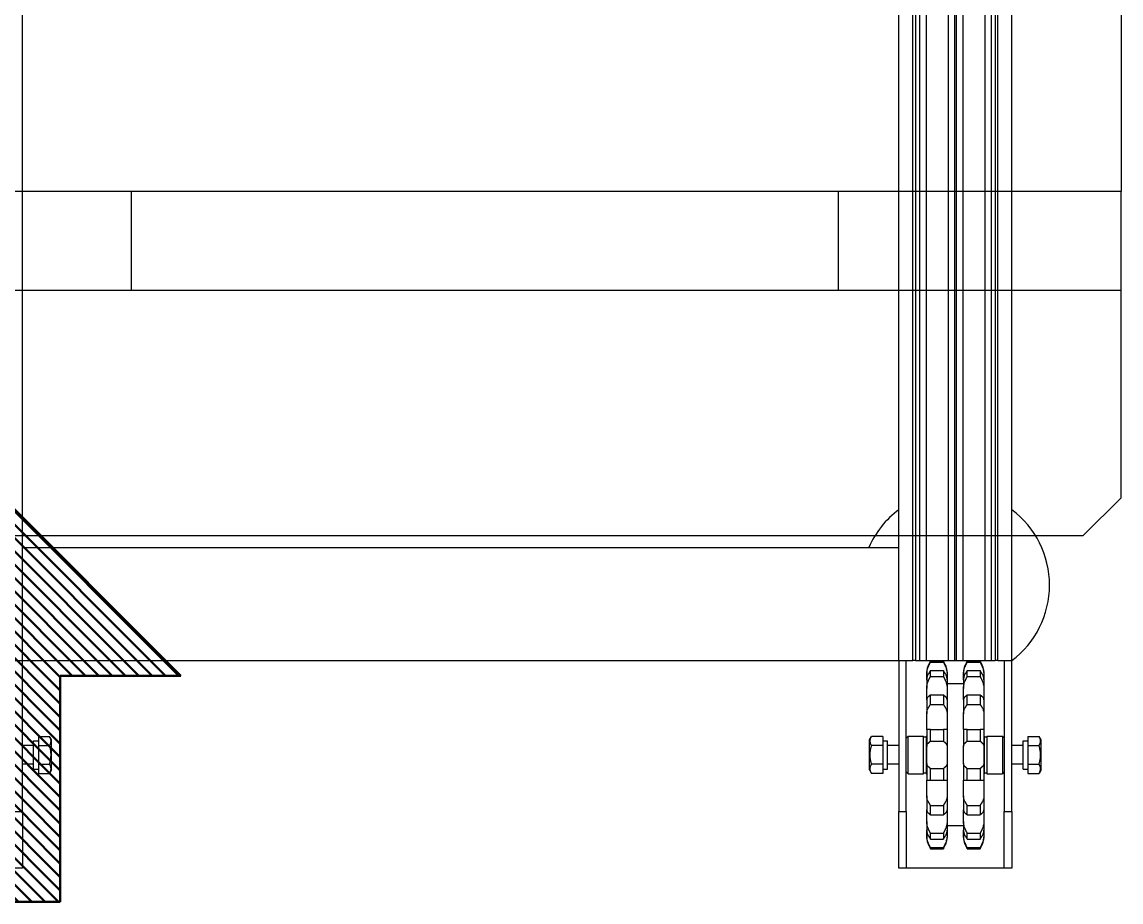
# Model space of a CAD drawing. Header units: millimetres. Extents: x -383313 to -161684, y -117025 to 99224.
# Drawn here: x -342559 to -341976, y -10073 to -9607 of the extents above; entities that cross this region are included whole.
import ezdxf

# ---------------------------------------------------------------- set-up
doc = ezdxf.new("R2010")
doc.units = ezdxf.units.MM
doc.header["$MEASUREMENT"] = 0
doc.layers.add('1', color=7, linetype='Continuous', lineweight=50)
doc.layers.add('PV-F89', color=7, linetype='Continuous')

# ---------------------------------------------------------------- blocks, each defined once
blk = doc.blocks.new('паллета1')
at = {"color": 44}
for p, q in [((517.5, 600), (617.5, 600)), ((617.5, 600), (617.5, -600)), ((670, 600), (617.5, 600)), ((780, 600), (670, 600)), ((670, 600), (670, -600)), ((780, 600), (800, 580)), ((800, -580), (800, 580)), ((617.5, 450), (670, 450)), ((670, 75), (617.5, 75))]:
    blk.add_line(p, q, dxfattribs=at)
blk = doc.blocks.new('*U149')
at = {"layer": 'PV-F89'}
for p, q in [((1647.85, 1413.87), (1647.85, 1417.87)), ((1677.85, 1417.87), (1677.85, 1413.87)), ((1757.85, 1421.37), (1757.85, 1413.87)), ((1677.85, 1413.87), (1647.85, 1413.87)), ((1677.85, 1413.87), (1757.85, 1413.87)), ((1702.85, 1407.87), (1702.85, 1413.87)), ((1712.85, 1407.87), (1712.85, 1413.87)), ((1757.85, 1413.87), (3037.85, 1413.87)), ((1757.85, 1413.87), (1757.85, 948.87)), ((1817.85, 1413.87), (1817.85, 948.87)), ((1702.94, 1405.37), (1698.03, 1405.37)), ((1698.03, 1405.37), (1698.03, 1399.41)), ((1700.35, 1407.87), (1715.35, 1407.87)), ((1700.35, 1407.87), (1700.35, 1405.37)), ((1712.76, 1405.37), (1702.94, 1405.37)), ((1702.94, 1405.37), (1702.94, 1399.41)), ((1717.66, 1405.37), (1712.76, 1405.37)), ((1712.76, 1405.37), (1712.76, 1399.41)), ((1715.35, 1407.87), (1715.35, 1405.37)), ((1717.66, 1405.37), (1717.66, 1399.41)), ((1699.85, 1398.37), (1698.03, 1399.41)), ((1699.85, 1398.37), (1715.85, 1398.37)), ((1715.85, 1398.37), (1717.66, 1399.41)), ((1699.85, 964.37), (1698.03, 963.32)), ((1698.03, 957.37), (1698.03, 963.32)), ((1699.85, 964.37), (1715.85, 964.37)), ((1702.94, 957.37), (1702.94, 963.32)), ((1712.76, 957.37), (1712.76, 963.32)), ((1715.85, 964.37), (1717.66, 963.32)), ((1717.66, 957.37), (1717.66, 963.32)), ((1702.94, 957.37), (1698.03, 957.37)), ((1700.35, 957.37), (1700.35, 954.87)), ((1712.76, 957.37), (1702.94, 957.37)), ((1717.66, 957.37), (1712.76, 957.37)), ((1715.35, 957.37), (1715.35, 954.87)), ((1700.35, 954.87), (1715.35, 954.87)), ((1702.85, 948.87), (1702.85, 954.87)), ((1712.85, 948.87), (1712.85, 954.87)), ((1647.85, 948.87), (1677.85, 948.87)), ((1647.85, 944.87), (1647.85, 948.87)), ((1677.85, 944.87), (1647.85, 944.87)), ((1647.85, 940.87), (1647.85, 944.87)), ((1677.85, 948.87), (1677.85, 944.87)), ((1757.85, 948.87), (1677.85, 948.87)), ((1677.85, 944.87), (1757.85, 944.87)), ((1698.85, 944.87), (1697.85, 943.87)), ((1716.85, 944.87), (1717.85, 943.87)), ((1757.85, 948.87), (3037.85, 948.87)), ((1757.85, 948.87), (1757.85, 941.37)), ((1647.85, 896.87), (1647.85, 940.87)), ((1697.85, 943.87), (1717.85, 943.87)), ((1697.85, 943.87), (1697.85, 935.67)), ((1717.85, 943.87), (1717.85, 935.67)), ((1757.85, 939.92), (1757.85, 941.37)), ((1757.85, 941.37), (3037.85, 941.37)), ((1757.85, 939.92), (1757.85, 937.91)), ((3037.85, 939.92), (1757.85, 939.92)), ((1665.2, 934.02), (1664.23, 934.02)), ((1665.2, 934.02), (1667.12, 934.02)), ((1667.12, 934.02), (1667.99, 934.02)), ((1672.59, 934.02), (1667.99, 934.02)), ((1672.59, 934.02), (1674.44, 934.02)), ((1674.44, 934.02), (1678.64, 934.02)), ((1686.07, 934.02), (1678.64, 934.02)), ((1686.07, 934.02), (1687.54, 934.02)), ((1687.54, 934.02), (1694.3, 934.02)), ((1694.3, 934.02), (1694.34, 934.02)), ((1703.33, 934.02), (1694.34, 934.02)), ((1697.85, 935.67), (1717.85, 935.67)), ((1717.85, 934.37), (1697.85, 934.37)), ((1697.85, 934.37), (1697.85, 934.02)), ((1698.35, 935.67), (1698.35, 934.37)), ((1703.33, 934.02), (1704.15, 934.02)), ((1704.15, 934.02), (1711.55, 934.02)), ((1711.55, 934.02), (1712.37, 934.02)), ((1721.36, 934.02), (1712.37, 934.02)), ((1717.35, 935.67), (1717.35, 934.37)), ((1717.85, 934.37), (1717.85, 934.02)), ((1721.36, 934.02), (1721.4, 934.02)), ((1721.4, 934.02), (1728.16, 934.02)), ((1728.16, 934.02), (1729.62, 934.02)), ((1737.06, 934.02), (1729.62, 934.02)), ((1737.06, 934.02), (1741.26, 934.02)), ((1741.26, 934.02), (1743.11, 934.02)), ((1747.71, 934.02), (1743.11, 934.02)), ((1747.71, 934.02), (1748.58, 934.02)), ((1748.58, 934.02), (1750.5, 934.02)), ((1751.46, 934.02), (1750.5, 934.02)), ((1757.85, 937.91), (1757.85, 934.41)), ((3037.85, 937.91), (1757.85, 937.91)), ((1757.85, 934.41), (1757.85, 922.73)), ((3037.85, 934.41), (1757.85, 934.41)), ((1657.99, 932.02), (1657.99, 925.22)), ((1658.64, 925.22), (1658.64, 932.02)), ((1663.16, 932.02), (1663.16, 925.22)), ((1666.27, 932.02), (1666.27, 925.22)), ((1676.06, 932.02), (1676.06, 925.22)), ((1681.09, 932.02), (1681.09, 925.22)), ((1694.45, 932.02), (1694.45, 925.22)), ((1700.54, 932.02), (1700.54, 925.22)), ((1715.16, 932.02), (1715.16, 925.22)), ((1721.25, 932.02), (1721.25, 925.22)), ((1734.61, 932.02), (1734.61, 925.22)), ((1739.64, 932.02), (1739.64, 925.22)), ((1749.42, 932.02), (1749.42, 925.22)), ((1752.54, 932.02), (1752.54, 925.22)), ((1757.05, 932.02), (1757.05, 925.22)), ((1757.7, 932.02), (1757.7, 925.22)), ((1665.2, 923.22), (1664.23, 923.22)), ((1667.12, 923.22), (1665.2, 923.22)), ((1667.99, 923.22), (1667.12, 923.22)), ((1672.59, 923.22), (1667.99, 923.22)), ((1670.2, 914.52), (1670.2, 923.22)), ((1674.44, 923.22), (1672.59, 923.22)), ((1678.64, 923.22), (1674.44, 923.22)), ((1686.07, 923.22), (1678.64, 923.22)), ((1687.54, 923.22), (1686.07, 923.22)), ((1694.3, 923.22), (1687.54, 923.22)), ((1694.34, 923.22), (1694.3, 923.22)), ((1703.33, 923.22), (1694.34, 923.22)), ((1704.15, 923.22), (1703.33, 923.22)), ((1711.55, 923.22), (1704.15, 923.22)), ((1712.37, 923.22), (1711.55, 923.22)), ((1721.36, 923.22), (1712.37, 923.22)), ((1721.4, 923.22), (1721.36, 923.22)), ((1728.16, 923.22), (1721.4, 923.22)), ((1729.62, 923.22), (1728.16, 923.22)), ((1737.06, 923.22), (1729.62, 923.22)), ((1741.26, 923.22), (1737.06, 923.22)), ((1743.11, 923.22), (1741.26, 923.22)), ((1747.71, 923.22), (1743.11, 923.22)), ((1745.49, 914.52), (1745.49, 923.22)), ((1748.58, 923.22), (1747.71, 923.22)), ((1750.5, 923.22), (1748.58, 923.22)), ((1751.46, 923.22), (1750.5, 923.22)), ((1757.85, 922.73), (1757.85, 919.23)), ((3037.85, 922.73), (1757.85, 922.73)), ((1757.85, 919.23), (1757.85, 918.45)), ((3037.85, 919.23), (1757.85, 919.23)), ((1757.85, 918.45), (1757.85, 914.95)), ((3037.85, 918.45), (1757.85, 918.45)), ((1657.99, 912.52), (1657.99, 905.72)), ((1658.64, 905.72), (1658.64, 912.52)), ((1663.16, 912.52), (1663.16, 905.72)), ((1665.2, 914.52), (1664.23, 914.52)), ((1665.2, 914.52), (1667.12, 914.52)), ((1666.27, 912.52), (1666.27, 905.72)), ((1667.12, 914.52), (1667.99, 914.52)), ((1672.59, 914.52), (1667.99, 914.52)), ((1672.59, 914.52), (1674.44, 914.52)), ((1674.44, 914.52), (1678.64, 914.52)), ((1676.06, 912.52), (1676.06, 905.72)), ((1686.07, 914.52), (1678.64, 914.52)), ((1681.09, 912.52), (1681.09, 905.72)), ((1686.07, 914.52), (1687.54, 914.52)), ((1687.54, 914.52), (1694.3, 914.52)), ((1694.3, 914.52), (1694.34, 914.52)), ((1703.33, 914.52), (1694.34, 914.52)), ((1694.45, 912.52), (1694.45, 905.72)), ((1700.54, 912.52), (1700.54, 905.72)), ((1703.33, 914.52), (1704.15, 914.52)), ((1704.15, 914.52), (1711.55, 914.52)), ((1711.55, 914.52), (1712.37, 914.52)), ((1721.36, 914.52), (1712.37, 914.52)), ((1715.16, 912.52), (1715.16, 905.72)), ((1721.25, 912.52), (1721.25, 905.72)), ((1721.36, 914.52), (1721.4, 914.52)), ((1721.4, 914.52), (1728.16, 914.52)), ((1728.16, 914.52), (1729.62, 914.52)), ((1737.06, 914.52), (1729.62, 914.52)), ((1734.61, 912.52), (1734.61, 905.72)), ((1737.06, 914.52), (1741.26, 914.52)), ((1739.64, 912.52), (1739.64, 905.72)), ((1741.26, 914.52), (1743.11, 914.52)), ((1747.71, 914.52), (1743.11, 914.52)), ((1747.71, 914.52), (1748.58, 914.52)), ((1748.58, 914.52), (1750.5, 914.52)), ((1749.42, 912.52), (1749.42, 905.72)), ((1751.46, 914.52), (1750.5, 914.52)), ((1752.54, 912.52), (1752.54, 905.72)), ((1757.05, 912.52), (1757.05, 905.72)), ((1757.7, 912.52), (1757.7, 905.72)), ((1757.85, 914.95), (1757.85, 903.27)), ((3037.85, 914.95), (1757.85, 914.95)), ((1665.2, 903.72), (1664.23, 903.72)), ((1667.12, 903.72), (1665.2, 903.72)), ((1667.99, 903.72), (1667.12, 903.72)), ((1672.59, 903.72), (1667.99, 903.72)), ((1674.44, 903.72), (1672.59, 903.72)), ((1678.64, 903.72), (1674.44, 903.72)), ((1686.07, 903.72), (1678.64, 903.72)), ((1687.54, 903.72), (1686.07, 903.72)), ((1694.3, 903.72), (1687.54, 903.72)), ((1694.34, 903.72), (1694.3, 903.72)), ((1703.33, 903.72), (1694.34, 903.72)), ((1697.85, 903.72), (1697.85, 903.37)), ((1697.85, 903.37), (1717.85, 903.37)), ((1717.85, 902.07), (1697.85, 902.07)), ((1697.85, 902.07), (1697.85, 893.87)), ((1698.35, 903.37), (1698.35, 902.07)), ((1704.15, 903.72), (1703.33, 903.72)), ((1711.55, 903.72), (1704.15, 903.72)), ((1712.37, 903.72), (1711.55, 903.72)), ((1721.36, 903.72), (1712.37, 903.72)), ((1717.35, 903.37), (1717.35, 902.07)), ((1717.85, 903.72), (1717.85, 903.37)), ((1717.85, 902.07), (1717.85, 893.87)), ((1721.4, 903.72), (1721.36, 903.72)), ((1728.16, 903.72), (1721.4, 903.72)), ((1729.62, 903.72), (1728.16, 903.72)), ((1737.06, 903.72), (1729.62, 903.72)), ((1741.26, 903.72), (1737.06, 903.72)), ((1743.11, 903.72), (1741.26, 903.72)), ((1747.71, 903.72), (1743.11, 903.72)), ((1748.58, 903.72), (1747.71, 903.72)), ((1750.5, 903.72), (1748.58, 903.72)), ((1751.46, 903.72), (1750.5, 903.72)), ((1757.85, 903.27), (1757.85, 899.77)), ((3037.85, 903.27), (1757.85, 903.27)), ((1757.85, 899.77), (1757.85, 897.76)), ((3037.85, 899.77), (1757.85, 899.77)), ((1647.85, 892.87), (1647.85, 896.87)), ((1647.85, 888.87), (1647.85, 892.87)), ((1647.85, 892.87), (1677.85, 892.87)), ((1677.85, 892.87), (1677.85, 888.87)), ((1757.85, 892.87), (1677.85, 892.87)), ((1717.85, 893.87), (1697.85, 893.87)), ((1698.85, 892.87), (1697.85, 893.87)), ((1716.85, 892.87), (1717.85, 893.87)), ((3037.85, 897.76), (1757.85, 897.76)), ((1757.85, 896.37), (1757.85, 897.76)), ((1757.85, 896.37), (1757.85, 888.87)), ((1757.85, 896.37), (3037.85, 896.37)), ((1677.85, 888.87), (1647.85, 888.87)), ((1677.85, 888.87), (1757.85, 888.87)), ((1702.85, 882.87), (1702.85, 888.87)), ((1712.85, 882.87), (1712.85, 888.87)), ((1757.85, 888.87), (3037.85, 888.87)), ((1700.35, 882.87), (1715.35, 882.87)), ((1700.35, 882.87), (1700.35, 880.37)), ((1715.35, 882.87), (1715.35, 880.37)), ((1702.94, 880.37), (1698.03, 880.37)), ((1698.03, 880.37), (1698.03, 874.41)), ((1712.76, 880.37), (1702.94, 880.37)), ((1702.94, 880.37), (1702.94, 874.41)), ((1717.66, 880.37), (1712.76, 880.37)), ((1712.76, 880.37), (1712.76, 874.41)), ((1717.66, 880.37), (1717.66, 874.41)), ((1699.85, 873.37), (1698.03, 874.41)), ((1699.85, 873.37), (1715.85, 873.37)), ((1715.85, 873.37), (1717.66, 874.41))]:
    blk.add_line(p, q, dxfattribs=at)
for centre, radius, start, end in [((1797.85, 918.87), 50, 36.8699, 66.42182), ((1664.23, 924.52), 9.5, 90, 90.64009), ((1751.46, 924.52), 9.5, 89.35991, 90), ((1664.23, 932.72), 9.5, 269.35991, 270), ((1751.46, 932.72), 9.5, 270, 270.64009), ((1664.23, 905.02), 9.5, 90, 90.64009), ((1751.46, 905.02), 9.5, 89.35991, 90), ((1664.23, 913.22), 9.5, 269.35991, 270), ((1751.46, 913.22), 9.5, 270, 270.64009), ((1797.85, 918.87), 50, 216.8699, 323.1301)]:
    blk.add_arc(centre, radius, start, end, dxfattribs=at)
for points, weights in [([(1698.03, 1399.41), (1700.49, 1398), (1702.94, 1399.41)], [1.22364575665, 1.41294441399, 1.22364575665]), ([(1702.94, 1399.41), (1707.85, 1398), (1712.76, 1399.41)], [1.22364575665, 1.41294441399, 1.22364575665]), ([(1712.76, 1399.41), (1715.21, 1398), (1717.66, 1399.41)], [1.22364575665, 1.41294441399, 1.22364575665]), ([(1698.03, 963.32), (1700.49, 964.74), (1702.94, 963.32)], [1.22364575665, 1.41294441399, 1.22364575665]), ([(1702.94, 963.32), (1707.85, 964.74), (1712.76, 963.32)], [1.22364575665, 1.41294441399, 1.22364575665]), ([(1712.76, 963.32), (1715.21, 964.74), (1717.66, 963.32)], [1.22364575665, 1.41294441399, 1.22364575665]), ([(1660.08, 933.05), (1659.06, 932.55), (1657.99, 932.02)], [1, 1.00025461954, 1]), ([(1658.64, 932.02), (1659.76, 932.55), (1660.83, 933.05)], [1, 1.00025461956, 1]), ([(1664.78, 933.05), (1663.99, 932.55), (1663.16, 932.02)], [1, 1.00025461956, 1]), ([(1666.27, 932.02), (1667.35, 932.55), (1668.38, 933.05)], [1, 1.00025461954, 1]), ([(1676.92, 933.05), (1676.5, 932.55), (1676.06, 932.02)], [1, 1.00025461955, 1]), ([(1681.09, 932.02), (1681.94, 932.55), (1682.76, 933.05)], [1, 1.00025461956, 1]), ([(1694.41, 933.05), (1694.43, 932.55), (1694.45, 932.02)], [1, 1.00025461956, 1]), ([(1700.54, 932.02), (1701.01, 932.55), (1701.47, 933.05)], [1, 1.00025461955, 1]), ([(1714.23, 933.05), (1714.69, 932.55), (1715.16, 932.02)], [1, 1.00025461957, 1]), ([(1721.25, 932.02), (1721.27, 932.55), (1721.28, 933.05)], [1, 1.00025461957, 1]), ([(1732.94, 933.05), (1733.76, 932.55), (1734.61, 932.02)], [1, 1.00025461956, 1]), ([(1739.64, 932.02), (1739.2, 932.55), (1738.78, 933.05)], [1, 1.00025461955, 1]), ([(1747.32, 933.05), (1748.35, 932.55), (1749.42, 932.02)], [1, 1.00025461956, 1]), ([(1752.54, 932.02), (1751.71, 932.55), (1750.92, 933.05)], [1, 1.00025461955, 1]), ([(1754.87, 933.05), (1755.94, 932.55), (1757.05, 932.02)], [1, 1.00025461958, 1]), ([(1757.7, 932.02), (1756.64, 932.55), (1755.62, 933.05)], [1, 1.00025461957, 1]), ([(1657.99, 932.02), (1658.32, 932.11), (1658.64, 932.02)], [1, 1.00194841845, 1]), ([(1663.16, 932.02), (1664.72, 932.11), (1666.27, 932.02)], [1, 1.00194841845, 1]), ([(1676.06, 932.02), (1678.58, 932.11), (1681.09, 932.02)], [1, 1.00194841845, 1]), ([(1694.45, 932.02), (1697.49, 932.11), (1700.54, 932.02)], [1, 1.00194841845, 1]), ([(1715.16, 932.02), (1718.2, 932.11), (1721.25, 932.02)], [1, 1.00194841845, 1]), ([(1734.61, 932.02), (1737.12, 932.11), (1739.64, 932.02)], [1, 1.00194841845, 1]), ([(1749.42, 932.02), (1750.98, 932.11), (1752.54, 932.02)], [1, 1.00194841845, 1]), ([(1757.05, 932.02), (1757.38, 932.11), (1757.7, 932.02)], [1, 1.00194841845, 1]), ([(1658.64, 925.22), (1658.32, 925.12), (1657.99, 925.22)], [1, 1.00194841845, 1]), ([(1657.99, 925.22), (1659.06, 924.69), (1660.08, 924.18)], [1, 1.00025461957, 1]), ([(1660.83, 924.18), (1659.76, 924.69), (1658.64, 925.22)], [1, 1.00025461957, 1]), ([(1666.27, 925.22), (1664.72, 925.12), (1663.16, 925.22)], [1, 1.00194841845, 1]), ([(1663.16, 925.22), (1663.99, 924.69), (1664.78, 924.18)], [1, 1.00025461955, 1]), ([(1668.38, 924.18), (1667.35, 924.69), (1666.27, 925.22)], [1, 1.00025461956, 1]), ([(1681.09, 925.22), (1678.58, 925.12), (1676.06, 925.22)], [1, 1.00194841845, 1]), ([(1676.06, 925.22), (1676.5, 924.69), (1676.92, 924.18)], [1, 1.00025461956, 1]), ([(1682.76, 924.18), (1681.94, 924.69), (1681.09, 925.22)], [1, 1.00025461957, 1]), ([(1694.45, 925.22), (1694.43, 924.69), (1694.41, 924.18)], [1, 1.00025461955, 1]), ([(1700.54, 925.22), (1697.49, 925.12), (1694.45, 925.22)], [1, 1.00194841845, 1]), ([(1701.47, 924.18), (1701.01, 924.69), (1700.54, 925.22)], [1, 1.00025461956, 1]), ([(1715.16, 925.22), (1714.69, 924.69), (1714.23, 924.18)], [1, 1.00025461958, 1]), ([(1721.25, 925.22), (1718.2, 925.12), (1715.16, 925.22)], [1, 1.00194841845, 1]), ([(1721.28, 924.18), (1721.27, 924.69), (1721.25, 925.22)], [1, 1.00025461956, 1]), ([(1734.61, 925.22), (1733.76, 924.69), (1732.94, 924.18)], [1, 1.00025461956, 1]), ([(1739.64, 925.22), (1737.12, 925.12), (1734.61, 925.22)], [1, 1.00194841845, 1]), ([(1738.78, 924.18), (1739.2, 924.69), (1739.64, 925.22)], [1, 1.00025461956, 1]), ([(1749.42, 925.22), (1748.35, 924.69), (1747.32, 924.18)], [1, 1.00025461954, 1]), ([(1752.54, 925.22), (1750.98, 925.12), (1749.42, 925.22)], [1, 1.00194841845, 1]), ([(1750.92, 924.18), (1751.71, 924.69), (1752.54, 925.22)], [1, 1.00025461957, 1]), ([(1757.05, 925.22), (1755.94, 924.69), (1754.87, 924.18)], [1, 1.00025461953, 1]), ([(1755.62, 924.18), (1756.64, 924.69), (1757.7, 925.22)], [1, 1.00025461955, 1]), ([(1757.7, 925.22), (1757.38, 925.12), (1757.05, 925.22)], [1, 1.00194841845, 1]), ([(1660.08, 913.55), (1659.06, 913.05), (1657.99, 912.52)], [1, 1.00025461956, 1]), ([(1657.99, 912.52), (1658.32, 912.61), (1658.64, 912.52)], [1, 1.00194841845, 1]), ([(1658.64, 912.52), (1659.76, 913.05), (1660.83, 913.55)], [1, 1.00025461955, 1]), ([(1664.78, 913.55), (1663.99, 913.05), (1663.16, 912.52)], [1, 1.00025461957, 1]), ([(1663.16, 912.52), (1664.72, 912.61), (1666.27, 912.52)], [1, 1.00194841845, 1]), ([(1666.27, 912.52), (1667.35, 913.05), (1668.38, 913.55)], [1, 1.00025461954, 1]), ([(1676.92, 913.55), (1676.5, 913.05), (1676.06, 912.52)], [1, 1.00025461956, 1]), ([(1676.06, 912.52), (1678.58, 912.61), (1681.09, 912.52)], [1, 1.00194841845, 1]), ([(1681.09, 912.52), (1681.94, 913.05), (1682.76, 913.55)], [1, 1.00025461956, 1]), ([(1694.41, 913.55), (1694.43, 913.05), (1694.45, 912.52)], [1, 1.00025461954, 1]), ([(1694.45, 912.52), (1697.49, 912.61), (1700.54, 912.52)], [1, 1.00194841845, 1]), ([(1700.54, 912.52), (1701.01, 913.05), (1701.47, 913.55)], [1, 1.00025461958, 1]), ([(1714.23, 913.55), (1714.69, 913.05), (1715.16, 912.52)], [1, 1.00025461957, 1]), ([(1715.16, 912.52), (1718.2, 912.61), (1721.25, 912.52)], [1, 1.00194841845, 1]), ([(1721.25, 912.52), (1721.27, 913.05), (1721.28, 913.55)], [1, 1.00025461957, 1]), ([(1732.94, 913.55), (1733.76, 913.05), (1734.61, 912.52)], [1, 1.00025461957, 1]), ([(1734.61, 912.52), (1737.12, 912.61), (1739.64, 912.52)], [1, 1.00194841845, 1]), ([(1739.64, 912.52), (1739.2, 913.05), (1738.78, 913.55)], [1, 1.00025461955, 1]), ([(1747.32, 913.55), (1748.35, 913.05), (1749.42, 912.52)], [1, 1.00025461957, 1]), ([(1749.42, 912.52), (1750.98, 912.61), (1752.54, 912.52)], [1, 1.00194841845, 1]), ([(1752.54, 912.52), (1751.71, 913.05), (1750.92, 913.55)], [1, 1.00025461956, 1]), ([(1754.87, 913.55), (1755.94, 913.05), (1757.05, 912.52)], [1, 1.00025461957, 1]), ([(1757.7, 912.52), (1756.64, 913.05), (1755.62, 913.55)], [1, 1.00025461957, 1]), ([(1757.05, 912.52), (1757.38, 912.61), (1757.7, 912.52)], [1, 1.00194841845, 1]), ([(1657.99, 905.72), (1659.06, 905.19), (1660.08, 904.68)], [1, 1.00025461955, 1]), ([(1658.64, 905.72), (1658.32, 905.62), (1657.99, 905.72)], [1, 1.00194841845, 1]), ([(1660.83, 904.68), (1659.76, 905.19), (1658.64, 905.72)], [1, 1.00025461956, 1]), ([(1663.16, 905.72), (1663.99, 905.19), (1664.78, 904.68)], [1, 1.00025461955, 1]), ([(1666.27, 905.72), (1664.72, 905.62), (1663.16, 905.72)], [1, 1.00194841845, 1]), ([(1668.38, 904.68), (1667.35, 905.19), (1666.27, 905.72)], [1, 1.00025461957, 1]), ([(1676.06, 905.72), (1676.5, 905.19), (1676.92, 904.68)], [1, 1.00025461955, 1]), ([(1681.09, 905.72), (1678.58, 905.62), (1676.06, 905.72)], [1, 1.00194841845, 1]), ([(1682.76, 904.68), (1681.94, 905.19), (1681.09, 905.72)], [1, 1.00025461956, 1]), ([(1694.45, 905.72), (1694.43, 905.19), (1694.41, 904.68)], [1, 1.00025461953, 1]), ([(1700.54, 905.72), (1697.49, 905.62), (1694.45, 905.72)], [1, 1.00194841845, 1]), ([(1701.47, 904.68), (1701.01, 905.19), (1700.54, 905.72)], [1, 1.00025461957, 1]), ([(1715.16, 905.72), (1714.69, 905.19), (1714.23, 904.68)], [1, 1.00025461956, 1]), ([(1721.25, 905.72), (1718.2, 905.62), (1715.16, 905.72)], [1, 1.00194841845, 1]), ([(1721.28, 904.68), (1721.27, 905.19), (1721.25, 905.72)], [1, 1.00025461956, 1]), ([(1734.61, 905.72), (1733.76, 905.19), (1732.94, 904.68)], [1, 1.00025461958, 1]), ([(1739.64, 905.72), (1737.12, 905.62), (1734.61, 905.72)], [1, 1.00194841845, 1]), ([(1738.78, 904.68), (1739.2, 905.19), (1739.64, 905.72)], [1, 1.00025461956, 1]), ([(1749.42, 905.72), (1748.35, 905.19), (1747.32, 904.68)], [1, 1.00025461957, 1]), ([(1752.54, 905.72), (1750.98, 905.62), (1749.42, 905.72)], [1, 1.00194841845, 1]), ([(1750.92, 904.68), (1751.71, 905.19), (1752.54, 905.72)], [1, 1.00025461954, 1]), ([(1757.05, 905.72), (1755.94, 905.19), (1754.87, 904.68)], [1, 1.00025461957, 1]), ([(1755.62, 904.68), (1756.64, 905.19), (1757.7, 905.72)], [1, 1.00025461957, 1]), ([(1757.7, 905.72), (1757.38, 905.62), (1757.05, 905.72)], [1, 1.00194841845, 1]), ([(1698.03, 874.41), (1700.49, 873), (1702.94, 874.41)], [1.22364575665, 1.41294441399, 1.22364575665]), ([(1702.94, 874.41), (1707.85, 873), (1712.76, 874.41)], [1.22364575665, 1.41294441399, 1.22364575665]), ([(1712.76, 874.41), (1715.21, 873), (1717.66, 874.41)], [1.22364575665, 1.41294441399, 1.22364575665])]:
    blk.add_rational_spline(points, weights, degree=2, dxfattribs=at)
for points, knots in [([(1664.13, 934.02), (1663.86, 934.01), (1663.59, 934), (1663, 933.94), (1662.68, 933.89), (1662.04, 933.76), (1661.72, 933.68), (1661.12, 933.49), (1660.82, 933.38), (1660.39, 933.2), (1660.24, 933.13), (1660.08, 933.05)], [43.697264, 43.697264, 43.697264, 43.697264, 44.52713, 44.52713, 45.468654, 45.468654, 46.410179, 46.410179, 47.351703, 47.351703, 47.881108, 47.881108, 47.881108, 47.881108]), ([(1660.83, 933.05), (1661, 933.13), (1661.16, 933.2), (1661.61, 933.38), (1661.92, 933.49), (1662.56, 933.68), (1662.89, 933.76), (1663.56, 933.89), (1663.9, 933.94), (1664.56, 934), (1664.88, 934.02), (1665.2, 934.02)], [10.115097, 10.115097, 10.115097, 10.115097, 10.644502, 10.644502, 11.586026, 11.586026, 12.527551, 12.527551, 13.469075, 13.469075, 14.4106, 14.4106, 14.4106, 14.4106]), ([(1667.99, 934.02), (1667.76, 934.02), (1667.52, 934), (1667.03, 933.94), (1666.78, 933.89), (1666.29, 933.76), (1666.05, 933.68), (1665.58, 933.49), (1665.35, 933.38), (1665.02, 933.2), (1664.9, 933.13), (1664.78, 933.05)], [43.585605, 43.585605, 43.585605, 43.585605, 44.52713, 44.52713, 45.468654, 45.468654, 46.410179, 46.410179, 47.351703, 47.351703, 47.881108, 47.881108, 47.881108, 47.881108]), ([(1668.38, 933.05), (1668.54, 933.13), (1668.7, 933.2), (1669.14, 933.38), (1669.43, 933.49), (1670.05, 933.68), (1670.37, 933.76), (1671.01, 933.89), (1671.33, 933.94), (1671.97, 934), (1672.29, 934.02), (1672.59, 934.02)], [10.115097, 10.115097, 10.115097, 10.115097, 10.644502, 10.644502, 11.586026, 11.586026, 12.527551, 12.527551, 13.469075, 13.469075, 14.4106, 14.4106, 14.4106, 14.4106]), ([(1678.64, 934.02), (1678.52, 934.02), (1678.39, 934), (1678.13, 933.94), (1677.99, 933.89), (1677.73, 933.76), (1677.6, 933.68), (1677.35, 933.49), (1677.23, 933.38), (1677.05, 933.2), (1676.99, 933.13), (1676.92, 933.05)], [43.585605, 43.585605, 43.585605, 43.585605, 44.52713, 44.52713, 45.468654, 45.468654, 46.410179, 46.410179, 47.351703, 47.351703, 47.881108, 47.881108, 47.881108, 47.881108]), ([(1682.76, 933.05), (1682.88, 933.13), (1683.01, 933.2), (1683.35, 933.38), (1683.58, 933.49), (1684.07, 933.68), (1684.32, 933.76), (1684.83, 933.89), (1685.08, 933.94), (1685.59, 934), (1685.84, 934.02), (1686.07, 934.02)], [10.115097, 10.115097, 10.115097, 10.115097, 10.644502, 10.644502, 11.586026, 11.586026, 12.527551, 12.527551, 13.469075, 13.469075, 14.4106, 14.4106, 14.4106, 14.4106]), ([(1694.34, 934.02), (1694.34, 934.02), (1694.35, 934), (1694.36, 933.94), (1694.37, 933.89), (1694.38, 933.76), (1694.38, 933.68), (1694.39, 933.49), (1694.4, 933.38), (1694.41, 933.2), (1694.41, 933.13), (1694.41, 933.05)], [43.585605, 43.585605, 43.585605, 43.585605, 44.52713, 44.52713, 45.468654, 45.468654, 46.410179, 46.410179, 47.351703, 47.351703, 47.881108, 47.881108, 47.881108, 47.881108]), ([(1701.47, 933.05), (1701.54, 933.13), (1701.61, 933.2), (1701.8, 933.38), (1701.93, 933.49), (1702.2, 933.68), (1702.35, 933.76), (1702.63, 933.89), (1702.77, 933.94), (1703.06, 934), (1703.19, 934.02), (1703.33, 934.02)], [10.115097, 10.115097, 10.115097, 10.115097, 10.644502, 10.644502, 11.586026, 11.586026, 12.527551, 12.527551, 13.469075, 13.469075, 14.4106, 14.4106, 14.4106, 14.4106]), ([(1712.37, 934.02), (1712.5, 934.02), (1712.64, 934), (1712.93, 933.94), (1713.07, 933.89), (1713.35, 933.76), (1713.49, 933.68), (1713.77, 933.49), (1713.9, 933.38), (1714.09, 933.2), (1714.16, 933.13), (1714.23, 933.05)], [43.585605, 43.585605, 43.585605, 43.585605, 44.52713, 44.52713, 45.468654, 45.468654, 46.410179, 46.410179, 47.351703, 47.351703, 47.881108, 47.881108, 47.881108, 47.881108]), ([(1721.28, 933.05), (1721.29, 933.13), (1721.29, 933.2), (1721.3, 933.38), (1721.3, 933.49), (1721.32, 933.68), (1721.32, 933.76), (1721.33, 933.89), (1721.34, 933.94), (1721.35, 934), (1721.36, 934.02), (1721.36, 934.02)], [10.115097, 10.115097, 10.115097, 10.115097, 10.644502, 10.644502, 11.586026, 11.586026, 12.527551, 12.527551, 13.469075, 13.469075, 14.4106, 14.4106, 14.4106, 14.4106]), ([(1729.62, 934.02), (1729.86, 934.02), (1730.11, 934), (1730.61, 933.94), (1730.87, 933.89), (1731.38, 933.76), (1731.63, 933.68), (1732.11, 933.49), (1732.35, 933.38), (1732.69, 933.2), (1732.82, 933.13), (1732.94, 933.05)], [43.585605, 43.585605, 43.585605, 43.585605, 44.52713, 44.52713, 45.468654, 45.468654, 46.410179, 46.410179, 47.351703, 47.351703, 47.881108, 47.881108, 47.881108, 47.881108]), ([(1738.78, 933.05), (1738.71, 933.13), (1738.65, 933.2), (1738.47, 933.38), (1738.35, 933.49), (1738.1, 933.68), (1737.97, 933.76), (1737.7, 933.89), (1737.57, 933.94), (1737.31, 934), (1737.18, 934.02), (1737.06, 934.02)], [10.115097, 10.115097, 10.115097, 10.115097, 10.644502, 10.644502, 11.586026, 11.586026, 12.527551, 12.527551, 13.469075, 13.469075, 14.4106, 14.4106, 14.4106, 14.4106]), ([(1743.11, 934.02), (1743.41, 934.02), (1743.73, 934), (1744.37, 933.94), (1744.69, 933.89), (1745.33, 933.76), (1745.65, 933.68), (1746.27, 933.49), (1746.56, 933.38), (1747, 933.2), (1747.16, 933.13), (1747.32, 933.05)], [43.585605, 43.585605, 43.585605, 43.585605, 44.52713, 44.52713, 45.468654, 45.468654, 46.410179, 46.410179, 47.351703, 47.351703, 47.881108, 47.881108, 47.881108, 47.881108]), ([(1750.92, 933.05), (1750.8, 933.13), (1750.68, 933.2), (1750.35, 933.38), (1750.12, 933.49), (1749.65, 933.68), (1749.41, 933.76), (1748.91, 933.89), (1748.67, 933.94), (1748.18, 934), (1747.94, 934.02), (1747.71, 934.02)], [10.115097, 10.115097, 10.115097, 10.115097, 10.644502, 10.644502, 11.586026, 11.586026, 12.527551, 12.527551, 13.469075, 13.469075, 14.4106, 14.4106, 14.4106, 14.4106]), ([(1750.5, 934.02), (1750.81, 934.02), (1751.14, 934), (1751.8, 933.94), (1752.14, 933.89), (1752.81, 933.76), (1753.14, 933.68), (1753.78, 933.49), (1754.08, 933.38), (1754.54, 933.2), (1754.7, 933.13), (1754.87, 933.05)], [43.585605, 43.585605, 43.585605, 43.585605, 44.52713, 44.52713, 45.468654, 45.468654, 46.410179, 46.410179, 47.351703, 47.351703, 47.881108, 47.881108, 47.881108, 47.881108]), ([(1755.62, 933.05), (1755.46, 933.13), (1755.31, 933.2), (1754.88, 933.38), (1754.58, 933.49), (1753.97, 933.68), (1753.66, 933.76), (1753.02, 933.89), (1752.7, 933.94), (1752.11, 934), (1751.83, 934.01), (1751.57, 934.02)], [10.115097, 10.115097, 10.115097, 10.115097, 10.644502, 10.644502, 11.586026, 11.586026, 12.527551, 12.527551, 13.469075, 13.469075, 14.298941, 14.298941, 14.298941, 14.298941]), ([(1660.08, 924.18), (1660.24, 924.11), (1660.39, 924.03), (1660.82, 923.85), (1661.12, 923.74), (1661.72, 923.55), (1662.04, 923.47), (1662.68, 923.34), (1663, 923.29), (1663.59, 923.23), (1663.86, 923.22), (1664.13, 923.22)], [10.115097, 10.115097, 10.115097, 10.115097, 10.644502, 10.644502, 11.586026, 11.586026, 12.527551, 12.527551, 13.469075, 13.469075, 14.298941, 14.298941, 14.298941, 14.298941]), ([(1665.2, 923.22), (1664.88, 923.22), (1664.56, 923.23), (1663.9, 923.29), (1663.56, 923.34), (1662.89, 923.47), (1662.56, 923.55), (1661.92, 923.74), (1661.61, 923.85), (1661.16, 924.03), (1661, 924.11), (1660.83, 924.18)], [43.585571, 43.585571, 43.585571, 43.585571, 44.527095, 44.527095, 45.468619, 45.468619, 46.410144, 46.410144, 47.351668, 47.351668, 47.881074, 47.881074, 47.881074, 47.881074]), ([(1664.78, 924.18), (1664.9, 924.11), (1665.02, 924.03), (1665.35, 923.85), (1665.58, 923.74), (1666.05, 923.55), (1666.29, 923.47), (1666.78, 923.34), (1667.03, 923.29), (1667.52, 923.23), (1667.76, 923.22), (1667.99, 923.22)], [10.115097, 10.115097, 10.115097, 10.115097, 10.644502, 10.644502, 11.586026, 11.586026, 12.527551, 12.527551, 13.469075, 13.469075, 14.4106, 14.4106, 14.4106, 14.4106]), ([(1672.59, 923.22), (1672.29, 923.22), (1671.97, 923.23), (1671.33, 923.29), (1671.01, 923.34), (1670.37, 923.47), (1670.05, 923.55), (1669.43, 923.74), (1669.14, 923.85), (1668.7, 924.03), (1668.54, 924.11), (1668.38, 924.18)], [43.585571, 43.585571, 43.585571, 43.585571, 44.527095, 44.527095, 45.468619, 45.468619, 46.410144, 46.410144, 47.351668, 47.351668, 47.881074, 47.881074, 47.881074, 47.881074]), ([(1676.92, 924.18), (1676.99, 924.11), (1677.05, 924.03), (1677.23, 923.85), (1677.35, 923.74), (1677.6, 923.55), (1677.73, 923.47), (1677.99, 923.34), (1678.13, 923.29), (1678.39, 923.23), (1678.52, 923.22), (1678.64, 923.22)], [10.115097, 10.115097, 10.115097, 10.115097, 10.644502, 10.644502, 11.586026, 11.586026, 12.527551, 12.527551, 13.469075, 13.469075, 14.4106, 14.4106, 14.4106, 14.4106]), ([(1686.07, 923.22), (1685.84, 923.22), (1685.59, 923.23), (1685.08, 923.29), (1684.83, 923.34), (1684.32, 923.47), (1684.07, 923.55), (1683.58, 923.74), (1683.35, 923.85), (1683.01, 924.03), (1682.88, 924.11), (1682.76, 924.18)], [43.585571, 43.585571, 43.585571, 43.585571, 44.527095, 44.527095, 45.468619, 45.468619, 46.410144, 46.410144, 47.351668, 47.351668, 47.881074, 47.881074, 47.881074, 47.881074]), ([(1694.41, 924.18), (1694.41, 924.11), (1694.41, 924.03), (1694.4, 923.85), (1694.39, 923.74), (1694.38, 923.55), (1694.38, 923.47), (1694.37, 923.34), (1694.36, 923.29), (1694.35, 923.23), (1694.34, 923.22), (1694.34, 923.22)], [10.115097, 10.115097, 10.115097, 10.115097, 10.644502, 10.644502, 11.586026, 11.586026, 12.527551, 12.527551, 13.469075, 13.469075, 14.4106, 14.4106, 14.4106, 14.4106]), ([(1703.33, 923.22), (1703.19, 923.22), (1703.06, 923.23), (1702.77, 923.29), (1702.63, 923.34), (1702.35, 923.47), (1702.2, 923.55), (1701.93, 923.74), (1701.8, 923.85), (1701.61, 924.03), (1701.54, 924.11), (1701.47, 924.18)], [43.585571, 43.585571, 43.585571, 43.585571, 44.527095, 44.527095, 45.468619, 45.468619, 46.410144, 46.410144, 47.351668, 47.351668, 47.881074, 47.881074, 47.881074, 47.881074]), ([(1714.23, 924.18), (1714.16, 924.11), (1714.09, 924.03), (1713.9, 923.85), (1713.77, 923.74), (1713.49, 923.55), (1713.35, 923.47), (1713.07, 923.34), (1712.93, 923.29), (1712.64, 923.23), (1712.5, 923.22), (1712.37, 923.22)], [10.115097, 10.115097, 10.115097, 10.115097, 10.644502, 10.644502, 11.586026, 11.586026, 12.527551, 12.527551, 13.469075, 13.469075, 14.4106, 14.4106, 14.4106, 14.4106]), ([(1721.36, 923.22), (1721.36, 923.22), (1721.35, 923.23), (1721.34, 923.29), (1721.33, 923.34), (1721.32, 923.47), (1721.32, 923.55), (1721.3, 923.74), (1721.3, 923.85), (1721.29, 924.03), (1721.29, 924.11), (1721.28, 924.18)], [43.585571, 43.585571, 43.585571, 43.585571, 44.527095, 44.527095, 45.468619, 45.468619, 46.410144, 46.410144, 47.351668, 47.351668, 47.881074, 47.881074, 47.881074, 47.881074]), ([(1732.94, 924.18), (1732.82, 924.11), (1732.69, 924.03), (1732.35, 923.85), (1732.11, 923.74), (1731.63, 923.55), (1731.38, 923.47), (1730.87, 923.34), (1730.61, 923.29), (1730.11, 923.23), (1729.86, 923.22), (1729.62, 923.22)], [10.115097, 10.115097, 10.115097, 10.115097, 10.644502, 10.644502, 11.586026, 11.586026, 12.527551, 12.527551, 13.469075, 13.469075, 14.4106, 14.4106, 14.4106, 14.4106]), ([(1737.06, 923.22), (1737.18, 923.22), (1737.31, 923.23), (1737.57, 923.29), (1737.7, 923.34), (1737.97, 923.47), (1738.1, 923.55), (1738.35, 923.74), (1738.47, 923.85), (1738.65, 924.03), (1738.71, 924.11), (1738.78, 924.18)], [43.585571, 43.585571, 43.585571, 43.585571, 44.527095, 44.527095, 45.468619, 45.468619, 46.410144, 46.410144, 47.351668, 47.351668, 47.881074, 47.881074, 47.881074, 47.881074]), ([(1747.32, 924.18), (1747.16, 924.11), (1747, 924.03), (1746.56, 923.85), (1746.27, 923.74), (1745.65, 923.55), (1745.33, 923.47), (1744.69, 923.34), (1744.37, 923.29), (1743.73, 923.23), (1743.41, 923.22), (1743.11, 923.22)], [10.115097, 10.115097, 10.115097, 10.115097, 10.644502, 10.644502, 11.586026, 11.586026, 12.527551, 12.527551, 13.469075, 13.469075, 14.4106, 14.4106, 14.4106, 14.4106]), ([(1747.71, 923.22), (1747.94, 923.22), (1748.18, 923.23), (1748.67, 923.29), (1748.91, 923.34), (1749.41, 923.47), (1749.65, 923.55), (1750.12, 923.74), (1750.35, 923.85), (1750.68, 924.03), (1750.8, 924.11), (1750.92, 924.18)], [43.585571, 43.585571, 43.585571, 43.585571, 44.527095, 44.527095, 45.468619, 45.468619, 46.410144, 46.410144, 47.351668, 47.351668, 47.881074, 47.881074, 47.881074, 47.881074]), ([(1754.87, 924.18), (1754.7, 924.11), (1754.54, 924.03), (1754.08, 923.85), (1753.78, 923.74), (1753.14, 923.55), (1752.81, 923.47), (1752.14, 923.34), (1751.8, 923.29), (1751.14, 923.23), (1750.81, 923.22), (1750.5, 923.22)], [10.115097, 10.115097, 10.115097, 10.115097, 10.644502, 10.644502, 11.586026, 11.586026, 12.527551, 12.527551, 13.469075, 13.469075, 14.4106, 14.4106, 14.4106, 14.4106]), ([(1751.57, 923.22), (1751.83, 923.22), (1752.11, 923.23), (1752.7, 923.29), (1753.02, 923.34), (1753.66, 923.47), (1753.97, 923.55), (1754.58, 923.74), (1754.88, 923.85), (1755.31, 924.03), (1755.46, 924.11), (1755.62, 924.18)], [43.697229, 43.697229, 43.697229, 43.697229, 44.527095, 44.527095, 45.468619, 45.468619, 46.410144, 46.410144, 47.351668, 47.351668, 47.881074, 47.881074, 47.881074, 47.881074]), ([(1664.13, 914.52), (1663.86, 914.51), (1663.59, 914.5), (1663, 914.44), (1662.68, 914.39), (1662.04, 914.26), (1661.72, 914.18), (1661.12, 913.99), (1660.82, 913.88), (1660.39, 913.7), (1660.24, 913.63), (1660.08, 913.55)], [43.697229, 43.697229, 43.697229, 43.697229, 44.527095, 44.527095, 45.468619, 45.468619, 46.410144, 46.410144, 47.351668, 47.351668, 47.881074, 47.881074, 47.881074, 47.881074]), ([(1660.83, 913.55), (1661, 913.63), (1661.16, 913.7), (1661.61, 913.88), (1661.92, 913.99), (1662.56, 914.18), (1662.89, 914.26), (1663.56, 914.39), (1663.9, 914.44), (1664.56, 914.5), (1664.88, 914.52), (1665.2, 914.52)], [10.115097, 10.115097, 10.115097, 10.115097, 10.644502, 10.644502, 11.586026, 11.586026, 12.527551, 12.527551, 13.469075, 13.469075, 14.4106, 14.4106, 14.4106, 14.4106]), ([(1667.99, 914.52), (1667.76, 914.52), (1667.52, 914.5), (1667.03, 914.44), (1666.78, 914.39), (1666.29, 914.26), (1666.05, 914.18), (1665.58, 913.99), (1665.35, 913.88), (1665.02, 913.7), (1664.9, 913.63), (1664.78, 913.55)], [43.585571, 43.585571, 43.585571, 43.585571, 44.527095, 44.527095, 45.468619, 45.468619, 46.410144, 46.410144, 47.351668, 47.351668, 47.881074, 47.881074, 47.881074, 47.881074]), ([(1668.38, 913.55), (1668.54, 913.63), (1668.7, 913.7), (1669.14, 913.88), (1669.43, 913.99), (1670.05, 914.18), (1670.37, 914.26), (1671.01, 914.39), (1671.33, 914.44), (1671.97, 914.5), (1672.29, 914.52), (1672.59, 914.52)], [10.115097, 10.115097, 10.115097, 10.115097, 10.644502, 10.644502, 11.586026, 11.586026, 12.527551, 12.527551, 13.469075, 13.469075, 14.4106, 14.4106, 14.4106, 14.4106]), ([(1678.64, 914.52), (1678.52, 914.52), (1678.39, 914.5), (1678.13, 914.44), (1677.99, 914.39), (1677.73, 914.26), (1677.6, 914.18), (1677.35, 913.99), (1677.23, 913.88), (1677.05, 913.7), (1676.99, 913.63), (1676.92, 913.55)], [43.585571, 43.585571, 43.585571, 43.585571, 44.527095, 44.527095, 45.468619, 45.468619, 46.410144, 46.410144, 47.351668, 47.351668, 47.881074, 47.881074, 47.881074, 47.881074]), ([(1682.76, 913.55), (1682.88, 913.63), (1683.01, 913.7), (1683.35, 913.88), (1683.58, 913.99), (1684.07, 914.18), (1684.32, 914.26), (1684.83, 914.39), (1685.08, 914.44), (1685.59, 914.5), (1685.84, 914.52), (1686.07, 914.52)], [10.115097, 10.115097, 10.115097, 10.115097, 10.644502, 10.644502, 11.586026, 11.586026, 12.527551, 12.527551, 13.469075, 13.469075, 14.4106, 14.4106, 14.4106, 14.4106]), ([(1694.34, 914.52), (1694.34, 914.52), (1694.35, 914.5), (1694.36, 914.44), (1694.37, 914.39), (1694.38, 914.26), (1694.38, 914.18), (1694.39, 913.99), (1694.4, 913.88), (1694.41, 913.7), (1694.41, 913.63), (1694.41, 913.55)], [43.585571, 43.585571, 43.585571, 43.585571, 44.527095, 44.527095, 45.468619, 45.468619, 46.410144, 46.410144, 47.351668, 47.351668, 47.881074, 47.881074, 47.881074, 47.881074]), ([(1701.47, 913.55), (1701.54, 913.63), (1701.61, 913.7), (1701.8, 913.88), (1701.93, 913.99), (1702.2, 914.18), (1702.35, 914.26), (1702.63, 914.39), (1702.77, 914.44), (1703.06, 914.5), (1703.19, 914.52), (1703.33, 914.52)], [10.115097, 10.115097, 10.115097, 10.115097, 10.644502, 10.644502, 11.586026, 11.586026, 12.527551, 12.527551, 13.469075, 13.469075, 14.4106, 14.4106, 14.4106, 14.4106]), ([(1712.37, 914.52), (1712.5, 914.52), (1712.64, 914.5), (1712.93, 914.44), (1713.07, 914.39), (1713.35, 914.26), (1713.49, 914.18), (1713.77, 913.99), (1713.9, 913.88), (1714.09, 913.7), (1714.16, 913.63), (1714.23, 913.55)], [43.585571, 43.585571, 43.585571, 43.585571, 44.527095, 44.527095, 45.468619, 45.468619, 46.410144, 46.410144, 47.351668, 47.351668, 47.881074, 47.881074, 47.881074, 47.881074]), ([(1721.28, 913.55), (1721.29, 913.63), (1721.29, 913.7), (1721.3, 913.88), (1721.3, 913.99), (1721.32, 914.18), (1721.32, 914.26), (1721.33, 914.39), (1721.34, 914.44), (1721.35, 914.5), (1721.36, 914.52), (1721.36, 914.52)], [10.115097, 10.115097, 10.115097, 10.115097, 10.644502, 10.644502, 11.586026, 11.586026, 12.527551, 12.527551, 13.469075, 13.469075, 14.4106, 14.4106, 14.4106, 14.4106]), ([(1729.62, 914.52), (1729.86, 914.52), (1730.11, 914.5), (1730.61, 914.44), (1730.87, 914.39), (1731.38, 914.26), (1731.63, 914.18), (1732.11, 913.99), (1732.35, 913.88), (1732.69, 913.7), (1732.82, 913.63), (1732.94, 913.55)], [43.585571, 43.585571, 43.585571, 43.585571, 44.527095, 44.527095, 45.468619, 45.468619, 46.410144, 46.410144, 47.351668, 47.351668, 47.881074, 47.881074, 47.881074, 47.881074]), ([(1738.78, 913.55), (1738.71, 913.63), (1738.65, 913.7), (1738.47, 913.88), (1738.35, 913.99), (1738.1, 914.18), (1737.97, 914.26), (1737.7, 914.39), (1737.57, 914.44), (1737.31, 914.5), (1737.18, 914.52), (1737.06, 914.52)], [10.115097, 10.115097, 10.115097, 10.115097, 10.644502, 10.644502, 11.586026, 11.586026, 12.527551, 12.527551, 13.469075, 13.469075, 14.4106, 14.4106, 14.4106, 14.4106]), ([(1743.11, 914.52), (1743.41, 914.52), (1743.73, 914.5), (1744.37, 914.44), (1744.69, 914.39), (1745.33, 914.26), (1745.65, 914.18), (1746.27, 913.99), (1746.56, 913.88), (1747, 913.7), (1747.16, 913.63), (1747.32, 913.55)], [43.585571, 43.585571, 43.585571, 43.585571, 44.527095, 44.527095, 45.468619, 45.468619, 46.410144, 46.410144, 47.351668, 47.351668, 47.881074, 47.881074, 47.881074, 47.881074]), ([(1750.92, 913.55), (1750.8, 913.63), (1750.68, 913.7), (1750.35, 913.88), (1750.12, 913.99), (1749.65, 914.18), (1749.41, 914.26), (1748.91, 914.39), (1748.67, 914.44), (1748.18, 914.5), (1747.94, 914.52), (1747.71, 914.52)], [10.115097, 10.115097, 10.115097, 10.115097, 10.644502, 10.644502, 11.586026, 11.586026, 12.527551, 12.527551, 13.469075, 13.469075, 14.4106, 14.4106, 14.4106, 14.4106]), ([(1750.5, 914.52), (1750.81, 914.52), (1751.14, 914.5), (1751.8, 914.44), (1752.14, 914.39), (1752.81, 914.26), (1753.14, 914.18), (1753.78, 913.99), (1754.08, 913.88), (1754.54, 913.7), (1754.7, 913.63), (1754.87, 913.55)], [43.585571, 43.585571, 43.585571, 43.585571, 44.527095, 44.527095, 45.468619, 45.468619, 46.410144, 46.410144, 47.351668, 47.351668, 47.881074, 47.881074, 47.881074, 47.881074]), ([(1755.62, 913.55), (1755.46, 913.63), (1755.31, 913.7), (1754.88, 913.88), (1754.58, 913.99), (1753.97, 914.18), (1753.66, 914.26), (1753.02, 914.39), (1752.7, 914.44), (1752.11, 914.5), (1751.83, 914.51), (1751.57, 914.52)], [10.115097, 10.115097, 10.115097, 10.115097, 10.644502, 10.644502, 11.586026, 11.586026, 12.527551, 12.527551, 13.469075, 13.469075, 14.298941, 14.298941, 14.298941, 14.298941]), ([(1660.08, 904.68), (1660.25, 904.6), (1660.42, 904.52), (1660.86, 904.34), (1661.15, 904.23), (1661.75, 904.04), (1662.06, 903.96), (1662.69, 903.84), (1663.01, 903.79), (1663.6, 903.73), (1663.87, 903.72), (1664.13, 903.72)], [10.11521, 10.11521, 10.11521, 10.11521, 10.687596, 10.687596, 11.618355, 11.618355, 12.549115, 12.549115, 13.479875, 13.479875, 14.298984, 14.298984, 14.298984, 14.298984]), ([(1665.2, 903.72), (1664.89, 903.72), (1664.57, 903.73), (1663.91, 903.79), (1663.58, 903.84), (1662.92, 903.96), (1662.59, 904.04), (1661.96, 904.23), (1661.65, 904.34), (1661.19, 904.52), (1661.01, 904.6), (1660.83, 904.68)], [43.585571, 43.585571, 43.585571, 43.585571, 44.51633, 44.51633, 45.44709, 45.44709, 46.37785, 46.37785, 47.308609, 47.308609, 47.880995, 47.880995, 47.880995, 47.880995]), ([(1664.78, 904.68), (1664.91, 904.6), (1665.04, 904.52), (1665.38, 904.34), (1665.6, 904.23), (1666.07, 904.04), (1666.31, 903.96), (1666.8, 903.84), (1667.04, 903.79), (1667.53, 903.73), (1667.76, 903.72), (1667.99, 903.72)], [10.11521, 10.11521, 10.11521, 10.11521, 10.687596, 10.687596, 11.618355, 11.618355, 12.549115, 12.549115, 13.479875, 13.479875, 14.410634, 14.410634, 14.410634, 14.410634]), ([(1672.59, 903.72), (1672.29, 903.72), (1671.98, 903.73), (1671.35, 903.79), (1671.03, 903.84), (1670.39, 903.96), (1670.07, 904.04), (1669.47, 904.23), (1669.17, 904.34), (1668.73, 904.52), (1668.56, 904.6), (1668.38, 904.68)], [43.585571, 43.585571, 43.585571, 43.585571, 44.51633, 44.51633, 45.44709, 45.44709, 46.37785, 46.37785, 47.308609, 47.308609, 47.880995, 47.880995, 47.880995, 47.880995]), ([(1676.92, 904.68), (1676.99, 904.6), (1677.06, 904.52), (1677.24, 904.34), (1677.36, 904.23), (1677.61, 904.04), (1677.74, 903.96), (1678, 903.84), (1678.13, 903.79), (1678.39, 903.73), (1678.52, 903.72), (1678.64, 903.72)], [10.11521, 10.11521, 10.11521, 10.11521, 10.687596, 10.687596, 11.618355, 11.618355, 12.549115, 12.549115, 13.479875, 13.479875, 14.410634, 14.410634, 14.410634, 14.410634]), ([(1686.07, 903.72), (1685.84, 903.72), (1685.59, 903.73), (1685.1, 903.79), (1684.84, 903.84), (1684.34, 903.96), (1684.09, 904.04), (1683.61, 904.23), (1683.38, 904.34), (1683.03, 904.52), (1682.89, 904.6), (1682.76, 904.68)], [43.585571, 43.585571, 43.585571, 43.585571, 44.51633, 44.51633, 45.44709, 45.44709, 46.37785, 46.37785, 47.308609, 47.308609, 47.880995, 47.880995, 47.880995, 47.880995]), ([(1694.41, 904.68), (1694.41, 904.6), (1694.41, 904.52), (1694.4, 904.34), (1694.39, 904.23), (1694.38, 904.04), (1694.38, 903.96), (1694.37, 903.84), (1694.36, 903.79), (1694.35, 903.73), (1694.34, 903.72), (1694.34, 903.72)], [10.11521, 10.11521, 10.11521, 10.11521, 10.687596, 10.687596, 11.618355, 11.618355, 12.549115, 12.549115, 13.479875, 13.479875, 14.410634, 14.410634, 14.410634, 14.410634]), ([(1703.33, 903.72), (1703.2, 903.72), (1703.06, 903.73), (1702.78, 903.79), (1702.64, 903.84), (1702.36, 903.96), (1702.22, 904.04), (1701.95, 904.23), (1701.82, 904.34), (1701.62, 904.52), (1701.55, 904.6), (1701.47, 904.68)], [43.585571, 43.585571, 43.585571, 43.585571, 44.51633, 44.51633, 45.44709, 45.44709, 46.37785, 46.37785, 47.308609, 47.308609, 47.880995, 47.880995, 47.880995, 47.880995]), ([(1714.23, 904.68), (1714.15, 904.6), (1714.08, 904.52), (1713.88, 904.34), (1713.75, 904.23), (1713.48, 904.04), (1713.34, 903.96), (1713.06, 903.84), (1712.92, 903.79), (1712.64, 903.73), (1712.5, 903.72), (1712.37, 903.72)], [10.11521, 10.11521, 10.11521, 10.11521, 10.687596, 10.687596, 11.618355, 11.618355, 12.549115, 12.549115, 13.479875, 13.479875, 14.410634, 14.410634, 14.410634, 14.410634]), ([(1721.36, 903.72), (1721.36, 903.72), (1721.35, 903.73), (1721.34, 903.79), (1721.33, 903.84), (1721.32, 903.96), (1721.32, 904.04), (1721.3, 904.23), (1721.3, 904.34), (1721.29, 904.52), (1721.29, 904.6), (1721.28, 904.68)], [43.585571, 43.585571, 43.585571, 43.585571, 44.51633, 44.51633, 45.44709, 45.44709, 46.37785, 46.37785, 47.308609, 47.308609, 47.880995, 47.880995, 47.880995, 47.880995]), ([(1732.94, 904.68), (1732.81, 904.6), (1732.67, 904.52), (1732.32, 904.34), (1732.09, 904.23), (1731.61, 904.04), (1731.36, 903.96), (1730.86, 903.84), (1730.6, 903.79), (1730.1, 903.73), (1729.86, 903.72), (1729.62, 903.72)], [10.11521, 10.11521, 10.11521, 10.11521, 10.687596, 10.687596, 11.618355, 11.618355, 12.549115, 12.549115, 13.479875, 13.479875, 14.410634, 14.410634, 14.410634, 14.410634]), ([(1737.06, 903.72), (1737.18, 903.72), (1737.31, 903.73), (1737.57, 903.79), (1737.7, 903.84), (1737.96, 903.96), (1738.09, 904.04), (1738.33, 904.23), (1738.45, 904.34), (1738.64, 904.52), (1738.71, 904.6), (1738.78, 904.68)], [43.585571, 43.585571, 43.585571, 43.585571, 44.51633, 44.51633, 45.44709, 45.44709, 46.37785, 46.37785, 47.308609, 47.308609, 47.880995, 47.880995, 47.880995, 47.880995]), ([(1747.32, 904.68), (1747.14, 904.6), (1746.97, 904.52), (1746.53, 904.34), (1746.23, 904.23), (1745.62, 904.04), (1745.31, 903.96), (1744.67, 903.84), (1744.35, 903.79), (1743.72, 903.73), (1743.41, 903.72), (1743.11, 903.72)], [10.11521, 10.11521, 10.11521, 10.11521, 10.687596, 10.687596, 11.618355, 11.618355, 12.549115, 12.549115, 13.479875, 13.479875, 14.410634, 14.410634, 14.410634, 14.410634]), ([(1747.71, 903.72), (1747.93, 903.72), (1748.17, 903.73), (1748.66, 903.79), (1748.9, 903.84), (1749.39, 903.96), (1749.63, 904.04), (1750.09, 904.23), (1750.32, 904.34), (1750.66, 904.52), (1750.79, 904.6), (1750.92, 904.68)], [43.585571, 43.585571, 43.585571, 43.585571, 44.51633, 44.51633, 45.44709, 45.44709, 46.37785, 46.37785, 47.308609, 47.308609, 47.880995, 47.880995, 47.880995, 47.880995]), ([(1754.87, 904.68), (1754.69, 904.6), (1754.51, 904.52), (1754.05, 904.34), (1753.74, 904.23), (1753.11, 904.04), (1752.78, 903.96), (1752.12, 903.84), (1751.79, 903.79), (1751.13, 903.73), (1750.81, 903.72), (1750.5, 903.72)], [10.11521, 10.11521, 10.11521, 10.11521, 10.687596, 10.687596, 11.618355, 11.618355, 12.549115, 12.549115, 13.479875, 13.479875, 14.410634, 14.410634, 14.410634, 14.410634]), ([(1751.57, 903.72), (1751.83, 903.72), (1752.1, 903.73), (1752.69, 903.79), (1753.01, 903.84), (1753.63, 903.96), (1753.95, 904.04), (1754.55, 904.23), (1754.84, 904.34), (1755.28, 904.52), (1755.45, 904.6), (1755.62, 904.68)], [43.697221, 43.697221, 43.697221, 43.697221, 44.51633, 44.51633, 45.44709, 45.44709, 46.37785, 46.37785, 47.308609, 47.308609, 47.880995, 47.880995, 47.880995, 47.880995])]:
    blk.add_open_spline(points, degree=3, knots=knots, dxfattribs=at)
blk = doc.blocks.new('A$C720D38B5')
at = {"layer": '1', "color": 6}
for p, q in [((-113.88, 50.12), (-113.88, 114.12)), ((-113.88, 114.12), (0.12, 0.12)), ((-113.88, 113.55), (-113.6, 113.83)), ((-113.88, 106.48), (-110.07, 110.3)), ((-113.88, 99.41), (-106.53, 106.76)), ((-113.88, 92.34), (-103, 103.23)), ((-113.88, 85.27), (-99.46, 99.69)), ((-113.88, 78.2), (-95.92, 96.16)), ((-113.88, 71.13), (-92.39, 92.62)), ((-113.88, 64.05), (-88.85, 89.09)), ((-213.68, -49.88), (-81.78, 82.01)), ((-113.88, 56.98), (-85.32, 85.55)), ((-206.61, -49.88), (-78.25, 78.48)), ((-199.54, -49.88), (-74.71, 74.94)), ((-192.47, -49.88), (-71.18, 71.41)), ((-185.4, -49.88), (-67.64, 67.87)), ((-178.33, -49.88), (-64.11, 64.34)), ((-171.25, -49.88), (-60.57, 60.8)), ((-164.18, -49.88), (-57.03, 57.27)), ((-157.11, -49.88), (-53.5, 53.73)), ((-233.88, 43.05), (-226.82, 50.12)), ((-233.88, 35.98), (-219.75, 50.12)), ((-233.88, 28.91), (-212.68, 50.12)), ((-233.88, 21.84), (-205.61, 50.12)), ((-233.88, 14.77), (-198.53, 50.12)), ((-233.88, 7.69), (-191.46, 50.12)), ((-233.88, 0.62), (-184.39, 50.12)), ((-233.88, -6.45), (-177.32, 50.12)), ((-233.88, -13.52), (-170.25, 50.12)), ((-233.88, -20.59), (-163.18, 50.12)), ((-233.88, -27.66), (-156.11, 50.12)), ((-233.88, -34.73), (-149.04, 50.12)), ((-233.88, -41.8), (-141.97, 50.12)), ((-233.88, -48.87), (-134.89, 50.12)), ((-233.88, 50.12), (-113.88, 50.12)), ((-233.88, -49.88), (-233.88, 50.12)), ((-227.82, -49.88), (-127.82, 50.12)), ((-220.75, -49.88), (-120.75, 50.12)), ((-150.04, -49.88), (-49.96, 50.19)), ((-142.97, -49.88), (-46.43, 46.66)), ((-135.9, -49.88), (-42.89, 43.12)), ((-128.83, -49.88), (-39.36, 39.59)), ((-121.76, -49.88), (-35.82, 36.05)), ((-114.69, -49.88), (-32.29, 32.52)), ((-113.88, -56.15), (-28.75, 28.98)), ((-113.88, -63.22), (-25.21, 25.45)), ((-113.88, -70.3), (-21.68, 21.91)), ((-113.88, -77.37), (-18.14, 18.37)), ((-113.88, -84.44), (-14.61, 14.84)), ((-113.88, -91.51), (-11.07, 11.3)), ((-113.88, -98.58), (-7.54, 7.77)), ((-113.88, -105.65), (-4, 4.23)), ((-113.88, -112.72), (-0.47, 0.7)), ((0.12, 0.12), (-113.88, -113.88)), ((-113.88, -49.88), (-233.88, -49.88)), ((-113.88, -113.88), (-113.88, -49.88))]:
    blk.add_line(p, q, dxfattribs=at)

msp = doc.modelspace()

# ---------------------------------------------------------------- block references
at = {"color": 2, "rotation": 270}
msp.add_blockref('паллета1', (-342576.09409, -9079.05643), dxfattribs=at)
at = {"rotation": 90}
msp.add_blockref('A$C720D38B5', (-342588.78207, -9839.463), dxfattribs=at)
at = {"layer": 'PV-F89', "rotation": 90}
msp.add_blockref('*U149', (-341145.14625, -11703.18271), dxfattribs=at)

doc.saveas('drawing.dxf')
